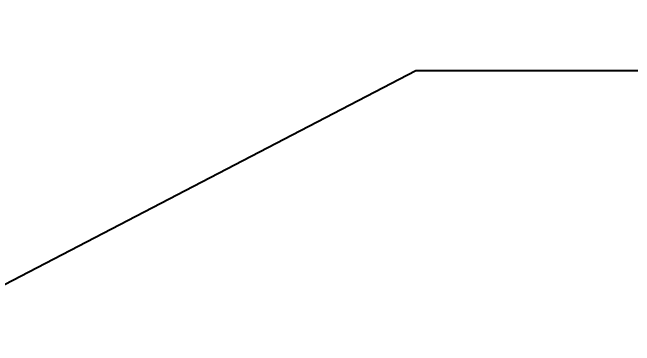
# Model space of a CAD drawing. Header units: metres. Extents: x 494 to 1845, y -666 to 1061.
# Drawn here: x 1653.2 to 1654.113, y 224.625 to 225.114 of the extents above; entities that cross this region are included whole.
import ezdxf
from ezdxf import colors
from ezdxf.entities.mleader import LeaderData, LeaderLine
from ezdxf.math import Vec2, Vec3

# ---------------------------------------------------------------- set-up
doc = ezdxf.new("R2010")
doc.units = ezdxf.units.M
doc.header["$MEASUREMENT"] = 0
doc.layers.add('SHEET', color=7, linetype='Continuous')
doc.styles.get("Standard").update_dxf_attribs({"font": 'arial.ttf'})

# ---------------------------------------------------------------- blocks, each defined once
blk = doc.blocks.new('sadfsdf')
at = {"layer": 'SHEET'}
ml = blk.add_multileader_mtext('Standard', dxfattribs=at)
ml.set_content('SALE OFFICE', color=256)
ml.set_leader_properties()
ml.build(insert=Vec2(0, 0))
ml.multileader.update_dxf_attribs({"dogleg_length": 0.36, "arrow_head_size": 0.16294})
ctx = ml.context
ctx.base_point, ctx.char_height, ctx.arrow_head_size, ctx.landing_gap_size, ctx.plane_origin = Vec3(90.53842, 42.01011), 0.1629368, 0.16294, 0.08147, Vec3(89.45088, 41.61462)
notes = []
notes.append((ctx, [(0, (1, 1, 0), (90.21254, 42.01011), (1, 0), 0.32587, [(0, [(89.45088, 41.61462)], 0, [])])]))
ctx.mtext.insert, ctx.mtext.flow_direction = Vec3(90.61989, 42.09297), 5
for ctx, leaders in notes:
    for number, flags, end, landing, length, lines in leaders:
        leader = LeaderData()
        leader.index, (leader.has_last_leader_line, leader.has_dogleg_vector, leader.attachment_direction) = number, flags
        leader.last_leader_point, leader.dogleg_vector, leader.dogleg_length = Vec3(end), Vec3(landing), length
        for number, points, colour, breaks in lines:
            line = LeaderLine()
            line.index, line.vertices, line.color, line.breaks = number, Vec3.list(points), colors.encode_raw_color(colour), breaks
            leader.lines.append(line)
        ctx.leaders.append(leader)

msp = doc.modelspace()

# ---------------------------------------------------------------- block references
msp.add_blockref('sadfsdf', (1563.57912, 183.01842))

doc.saveas('drawing.dxf')
